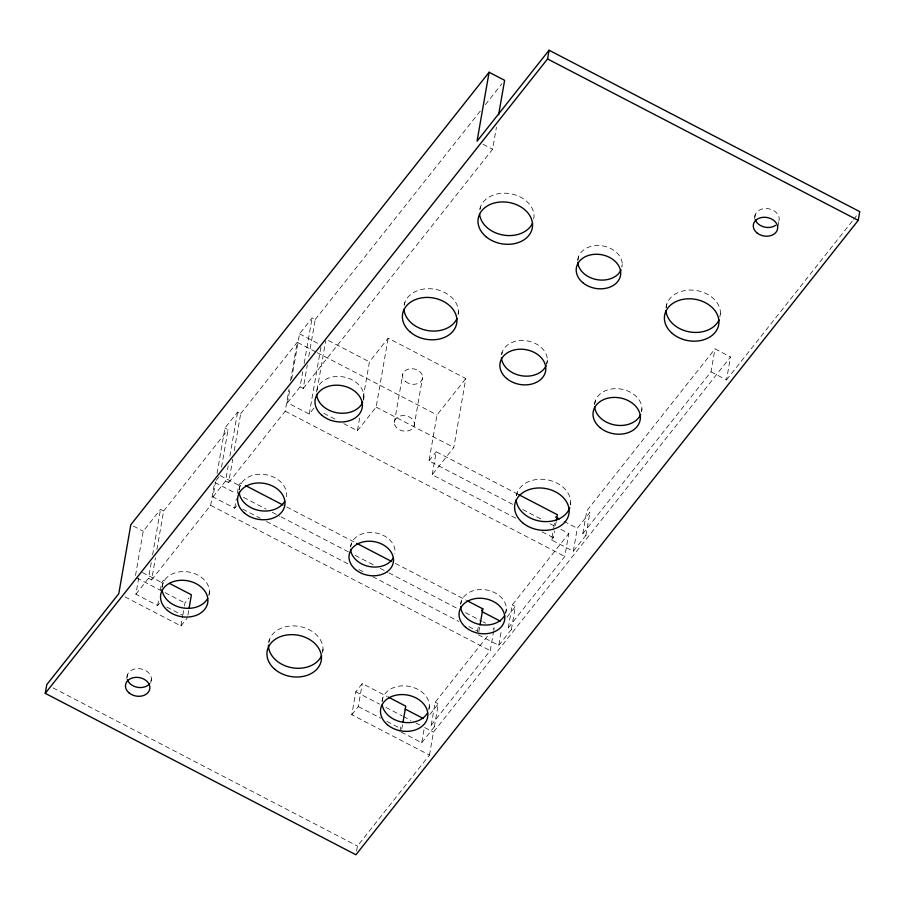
<?xml version="1.0" encoding="UTF-8"?>
<svg xmlns="http://www.w3.org/2000/svg" width="905" height="905" viewBox="0 0 905 905"><rect width="100%" height="100%" fill="white"/><g stroke="black" fill="none" stroke-linecap="round" stroke-linejoin="round"><path stroke-width="0.68" stroke-dasharray="4.53 3.39" d="M156.893 549.595L163.635 510.997L160.524 509.379L143.239 531.212L135.23 577.152L160.083 590.071M159.438 603.239L157.64 605.513L135.897 594.212L138.725 578.001M126.768 678.535L127.413 674.791M135.897 594.212L148.499 578.295L151.384 561.756M152.594 554.867L160.524 509.379M148.499 578.295L151.61 579.913L155.456 557.865M157.64 605.513L158.59 600.106M160.242 590.648L161.656 582.549L163.454 580.275L167.097 582.164M162.221 587.288L163.454 580.275M150.762 682.721L151.407 678.976M125.003 596.904L180.921 625.955L182.572 616.497M182.81 615.151L184.224 607.04M184.462 605.683L184.937 602.979L188.987 597.866M187.878 615.072L188.817 609.665M151.61 579.913L210.661 505.329L214.666 482.354L235.979 493.44M236.499 505.918L234.7 508.191L212.958 496.902L215.594 481.731M217.042 473.462L224.983 427.975L237.585 412.058L240.696 413.676L233.954 452.274M221.533 467.184L228.083 429.592L224.983 427.975M212.958 496.902L225.56 480.985L228.207 465.815M229.881 456.165L237.585 412.058M208.795 595.422L209.451 591.678M225.56 480.985L228.66 482.591L232.755 459.163M234.7 508.191L236.352 498.734M237.291 493.327L238.705 485.227L240.515 482.953L244.26 484.899M239.271 489.967L240.515 482.953M228.66 482.591L285.199 411.198L289.046 389.139M290.482 380.869L297.225 342.271L315.947 352M313.922 408.144L309.239 414.06L287.485 402.759L290.132 387.6M291.58 379.331L299.521 333.843L312.123 317.927L315.223 319.533L308.492 358.131M287.485 402.759L300.087 386.842L302.734 371.684M304.182 363.414L312.123 317.927M300.087 386.842L303.198 388.46L307.293 365.02M268.943 642.211L269.385 639.722M309.239 414.06L321.026 346.513M317.044 390.225L325.71 340.608M343.742 423.642L357.407 430.746L359.817 416.956M363.188 397.668L369.444 361.83L388.166 338.176L465.826 378.539L453.801 447.455L432.194 474.74L515.884 518.226M363.267 400.327L363.923 396.582M322.361 652.822L323.017 649.077M350.857 546.247L351.287 543.758M357.407 430.746L376.129 407.103L388.166 338.176M404.388 305.008L404.829 302.519M394.331 422.635L402.861 373.788M356.57 851.039L357.441 846.051L429.456 755.098L351.796 714.735L355.801 691.771L362.283 683.58L387.136 696.488M351.796 714.735L358.278 706.556L362.283 683.58M414.094 426.085A10.113 7.726 9.9 0 0 401.797 415.678A10.113 7.726 9.9 0 0 397.272 428.348A10.113 7.726 9.9 0 0 414.094 426.085L422.624 377.238M382.17 701.579L382.826 697.834M512.637 504.311L429.004 460.86L437.025 414.92L465.826 378.539M458.032 314.374L458.462 311.874M432.194 474.74L436.21 451.765L518.644 494.605M480.012 209.507L480.442 207.007M303.198 388.46L492.603 149.246L496.449 127.198M399.965 731.421L401.141 724.667M401.763 729.147L402.714 723.751M401.175 732.055L421.707 742.722L424.547 726.511M428.755 709.701L429.4 705.968M421.707 742.722L434.321 726.806L431.21 725.199L435.215 702.223L488.18 635.333M434.321 726.806L438.325 703.83L435.215 702.223M429.456 755.098L433.472 732.122L730.527 356.932L714.995 348.866L586.813 510.759L582.797 533.735L585.908 535.353L573.306 551.269L551.564 539.968L553.441 529.154M501.755 354.602L502.185 352.102M460.928 603.59L461.358 601.09M533.645 218.863L534.086 216.374A27.455 20.973 9.9 0 0 507.728 193.365A27.455 20.973 9.9 0 0 479.56 211.035M477.489 631.407L478.44 626M478.824 631.826L479.763 626.43M516.619 495.544L517.049 493.055M431.21 725.199L490.25 650.627L493.553 631.713M493.791 630.355L494.254 627.651L492.524 629.846M546.699 363.731L547.355 359.986M478.236 634.733L498.768 645.401L501.596 629.19M505.703 612.685L506.348 608.952M498.768 645.401L511.37 629.484L508.271 627.878L512.275 604.902L568.804 533.498L558.826 528.316M511.37 629.484L515.386 606.52L512.275 604.902M577.843 260.538L578.499 256.794M553.679 527.807L554.629 522.4M551.564 539.968L553.362 537.694L554.539 530.941M555.478 525.534L556.19 521.472M570.252 504.911L570.693 502.411M508.271 627.878L564.799 556.473L568.804 533.498M594.687 404.411L595.343 400.677M621.814 266.93L622.255 264.43M573.306 551.269L577.311 528.294L589.913 512.377L586.813 510.759M585.908 535.353L589.913 512.377M641.487 411.3L641.917 408.8M666.193 307.61L666.849 303.865M719.826 316.965L720.482 313.232M582.797 533.735L710.991 371.842L714.995 348.866M754.566 218.456L755.223 214.711M710.991 371.842L726.523 379.908L730.527 356.932M777.915 226.386L779.216 218.908M163.635 510.997L228.083 429.592M240.696 413.676L297.225 342.271M315.223 319.533L480.951 110.229M485.34 104.697L501.992 83.656M216.216 480.408L219.293 476.516M180.921 625.955L187.403 617.776M429.004 460.86L436.21 451.765M429.92 714.441L438.325 703.83M506.981 617.131L515.386 606.52M726.523 379.908L852.736 220.503M853.619 219.395L857.125 214.96M483.044 144.28L492.603 149.246M328.436 340.518L369.444 361.83M299.521 333.843L318.843 343.889M317.191 352.656L437.025 414.92M376.129 407.103L453.801 447.455M564.03 521.393L577.311 528.294M522.626 509.504L541.348 519.232M550.082 523.769L553.826 525.715M323.854 413.314L336.287 419.773M542.118 531.857L553.362 537.694M285.199 411.198L564.799 556.473M286.727 506.958L355.427 542.661M395.394 563.43L466.595 600.422M220.073 475.532L238.705 485.227M243.502 497.343L266.07 509.074M272.337 512.332L279.86 516.235M281.116 516.891L348.821 552.073M355.088 555.331L375.145 565.761M380.168 568.363L387.691 572.277M388.946 572.922L457.896 608.76M465.419 612.674L481.72 621.135M482.976 621.792L485.487 623.092M242.744 509.164L260.233 518.248M266.477 521.495L350.167 564.98M358.912 569.528L363.912 572.118M372.645 576.666L458.835 621.452M468.835 626.633L477.569 631.181M210.661 505.329L490.25 650.627M133.307 526.043L143.239 531.212M142.323 572.503L161.656 582.549M165.049 592.651L184.937 602.979M355.801 691.771L379.602 704.135M385.869 707.382L402.148 715.844M403.404 716.5L410.915 720.403M415.927 723.005L419.694 724.962M424.694 727.563L433.472 732.122M166.735 607.029L182.539 615.242M358.278 706.556L380.643 718.174M386.854 721.398L400.519 728.502M53.033 687.879L357.441 846.051M126.994 677.212A12.285 9.378 9.9 0 1 140.818 668.852A12.285 9.378 9.9 0 1 150.988 681.397M382.057 701.33A23.847 18.213 9.9 0 1 409.603 686.442A23.847 18.213 9.9 0 1 428.585 710.651M162.108 587.04A23.847 18.213 9.9 0 1 188.885 572.017A23.847 18.213 9.9 0 1 208.987 595.219M501.596 354.341A23.123 17.659 9.9 0 1 528.893 341.219A23.123 17.659 9.9 0 1 546.563 364.534M404.128 305.166A27.455 20.973 9.9 0 1 434.785 289.227A27.455 20.973 9.9 0 1 458.224 314.612M516.348 495.702A27.455 20.973 9.9 0 1 547.898 479.933A27.455 20.973 9.9 0 1 570.161 506.495M577.786 260.086A22.399 17.105 9.9 0 1 602.21 245.843A22.399 17.105 9.9 0 1 622.063 266.67M594.574 404.162A23.847 18.213 9.9 0 1 621.35 389.139A23.847 18.213 9.9 0 1 641.453 412.352M316.58 391.944A23.847 18.213 9.9 0 1 343.357 376.91A23.847 18.213 9.9 0 1 363.459 400.123M665.967 307.892A27.455 20.973 9.9 0 1 696.805 290.584A27.455 20.973 9.9 0 1 719.95 317.316M754.804 217.132A12.285 9.378 9.9 0 1 768.628 208.772A12.285 9.378 9.9 0 1 778.798 221.318M268.683 642.38A27.455 20.973 9.9 0 1 300.222 626.599A27.455 20.973 9.9 0 1 322.485 653.161M350.574 547.039A22.399 17.105 9.9 0 1 374.998 532.807A22.399 17.105 9.9 0 1 394.852 553.622M239.158 489.718A23.847 18.213 9.9 0 1 265.165 474.571A23.847 18.213 9.9 0 1 286.297 496.732M460.622 604.472A23.032 17.591 9.9 0 1 487.218 590.094A23.032 17.591 9.9 0 1 505.567 613.466M405.451 381.491A10.113 7.726 9.9 0 0 422.273 379.229A10.113 7.726 9.9 0 0 409.976 368.81A10.113 7.726 9.9 0 0 405.451 381.491"/><path stroke-width="1.36" d="M489.096 72.253L477.059 141.18L549.075 50.227L859.75 211.646L858.223 220.379L355.925 854.773L45.25 693.354L46.777 684.621L118.793 593.669L130.818 524.753L489.096 72.253L504.628 80.33L498.61 114.788M189.055 608.307L191.419 594.8L169.529 583.431M361.977 404.558L362.464 401.797M402.951 722.394L405.779 706.183L388.381 697.144M45.25 693.354L547.559 58.949L549.075 50.227M480.001 625.072L482.829 608.861L467.84 601.067M556.428 520.126L557.367 514.719L518.644 494.605M481.63 610.377L482.829 608.861M547.559 58.949L858.223 220.379M555.568 516.993L559.188 518.882M245.504 485.544L282.982 505.013M356.672 543.305L391.65 561.485M482.241 611.757L500.363 621.181M405.18 709.079L423.302 718.502M149.766 683.58A12.285 9.378 9.9 0 1 137.594 687.336A12.285 9.378 9.9 0 1 127.401 679.678M427.59 712.846A23.847 18.213 9.9 0 1 402.578 722.179A23.847 18.213 9.9 0 1 382.204 704.927M207.63 598.556A23.847 18.213 9.9 0 1 181.848 607.753A23.847 18.213 9.9 0 1 162.097 589.427M546.122 365.609A23.123 17.659 9.9 0 1 521.337 375.722A23.123 17.659 9.9 0 1 501.438 357.803M457.002 318.549A27.455 20.973 9.9 0 1 427.567 330.551A27.455 20.973 9.9 0 1 403.947 309.284M569.754 507.807A27.455 20.973 9.9 0 1 540.681 521.235A27.455 20.973 9.9 0 1 516.167 499.82M621.068 269.882A22.399 17.105 9.9 0 1 597.051 279.668A22.399 17.105 9.9 0 1 577.775 262.326M532.626 223.049A27.455 20.973 9.9 0 1 503.191 235.051A27.455 20.973 9.9 0 1 479.56 213.784M640.65 414.592A23.847 18.213 9.9 0 1 615.095 425.022A23.847 18.213 9.9 0 1 594.574 406.549M362.656 402.374A23.847 18.213 9.9 0 1 337.09 412.804A23.847 18.213 9.9 0 1 316.569 394.331M719.023 319.895A27.455 20.973 9.9 0 1 689.587 331.909A27.455 20.973 9.9 0 1 665.956 310.641M775.63 225.322A12.285 9.378 9.9 0 1 755.211 219.598M321.558 655.752A27.455 20.973 9.9 0 1 291.24 667.596A27.455 20.973 9.9 0 1 268.434 645.118M393.336 557.853A22.399 17.105 9.9 0 1 369.116 566.496A22.399 17.105 9.9 0 1 350.563 549.278M284.69 501.234A23.847 18.213 9.9 0 1 258.909 510.431A23.847 18.213 9.9 0 1 239.158 492.105M504.594 615.592A23.032 17.591 9.9 0 1 479.695 624.473A23.032 17.591 9.9 0 1 460.611 606.78M129.03 692.868A12.285 9.378 9.9 0 0 149.472 690.119A12.285 9.378 9.9 0 0 134.54 677.472A12.285 9.378 9.9 0 0 129.03 692.868M387.397 724.713A23.847 18.213 9.9 0 0 427.058 719.373A23.847 18.213 9.9 0 0 398.087 694.825A23.847 18.213 9.9 0 0 387.397 724.713M167.448 610.423A23.847 18.213 9.9 0 0 207.109 605.094A23.847 18.213 9.9 0 0 178.127 580.535A23.847 18.213 9.9 0 0 167.448 610.423M321.92 415.327A23.847 18.213 9.9 0 0 361.581 409.999A23.847 18.213 9.9 0 0 332.599 385.44A23.847 18.213 9.9 0 0 321.92 415.327M599.913 427.545A23.847 18.213 9.9 0 0 639.575 422.216A23.847 18.213 9.9 0 0 610.604 397.668A23.847 18.213 9.9 0 0 599.913 427.545M485.94 236.635A27.455 20.973 9.9 0 0 531.62 230.492A27.455 20.973 9.9 0 0 498.248 202.222A27.455 20.973 9.9 0 0 485.94 236.635M274.882 669.349A27.455 20.973 9.9 0 0 320.551 663.207A27.455 20.973 9.9 0 0 287.179 634.937A27.455 20.973 9.9 0 0 274.882 669.349M582.707 282.575A22.399 17.105 9.9 0 0 619.959 277.564A22.399 17.105 9.9 0 0 592.741 254.497A22.399 17.105 9.9 0 0 582.707 282.575M522.547 522.671A27.455 20.973 9.9 0 0 568.227 516.529A27.455 20.973 9.9 0 0 534.855 488.259A27.455 20.973 9.9 0 0 522.547 522.671M506.574 378.426A23.123 17.659 9.9 0 0 545.036 373.256A23.123 17.659 9.9 0 0 516.936 349.454A23.123 17.659 9.9 0 0 506.574 378.426M410.327 332.135A27.455 20.973 9.9 0 0 455.996 326.004A27.455 20.973 9.9 0 0 422.635 297.722A27.455 20.973 9.9 0 0 410.327 332.135M465.724 627.346A23.032 17.591 9.9 0 0 504.04 622.199A23.032 17.591 9.9 0 0 476.053 598.488A23.032 17.591 9.9 0 0 465.724 627.346M355.495 569.528A22.399 17.105 9.9 0 0 392.759 564.528A22.399 17.105 9.9 0 0 365.53 541.462A22.399 17.105 9.9 0 0 355.495 569.528M244.497 513.101A23.847 18.213 9.9 0 0 284.17 507.773A23.847 18.213 9.9 0 0 255.187 483.213A23.847 18.213 9.9 0 0 244.497 513.101M672.347 333.493A27.455 20.973 9.9 0 0 718.016 327.35A27.455 20.973 9.9 0 0 684.655 299.08A27.455 20.973 9.9 0 0 672.347 333.493M756.84 232.789A12.285 9.378 9.9 0 0 777.271 230.04A12.285 9.378 9.9 0 0 762.349 217.392A12.285 9.378 9.9 0 0 756.84 232.789"/></g></svg>
